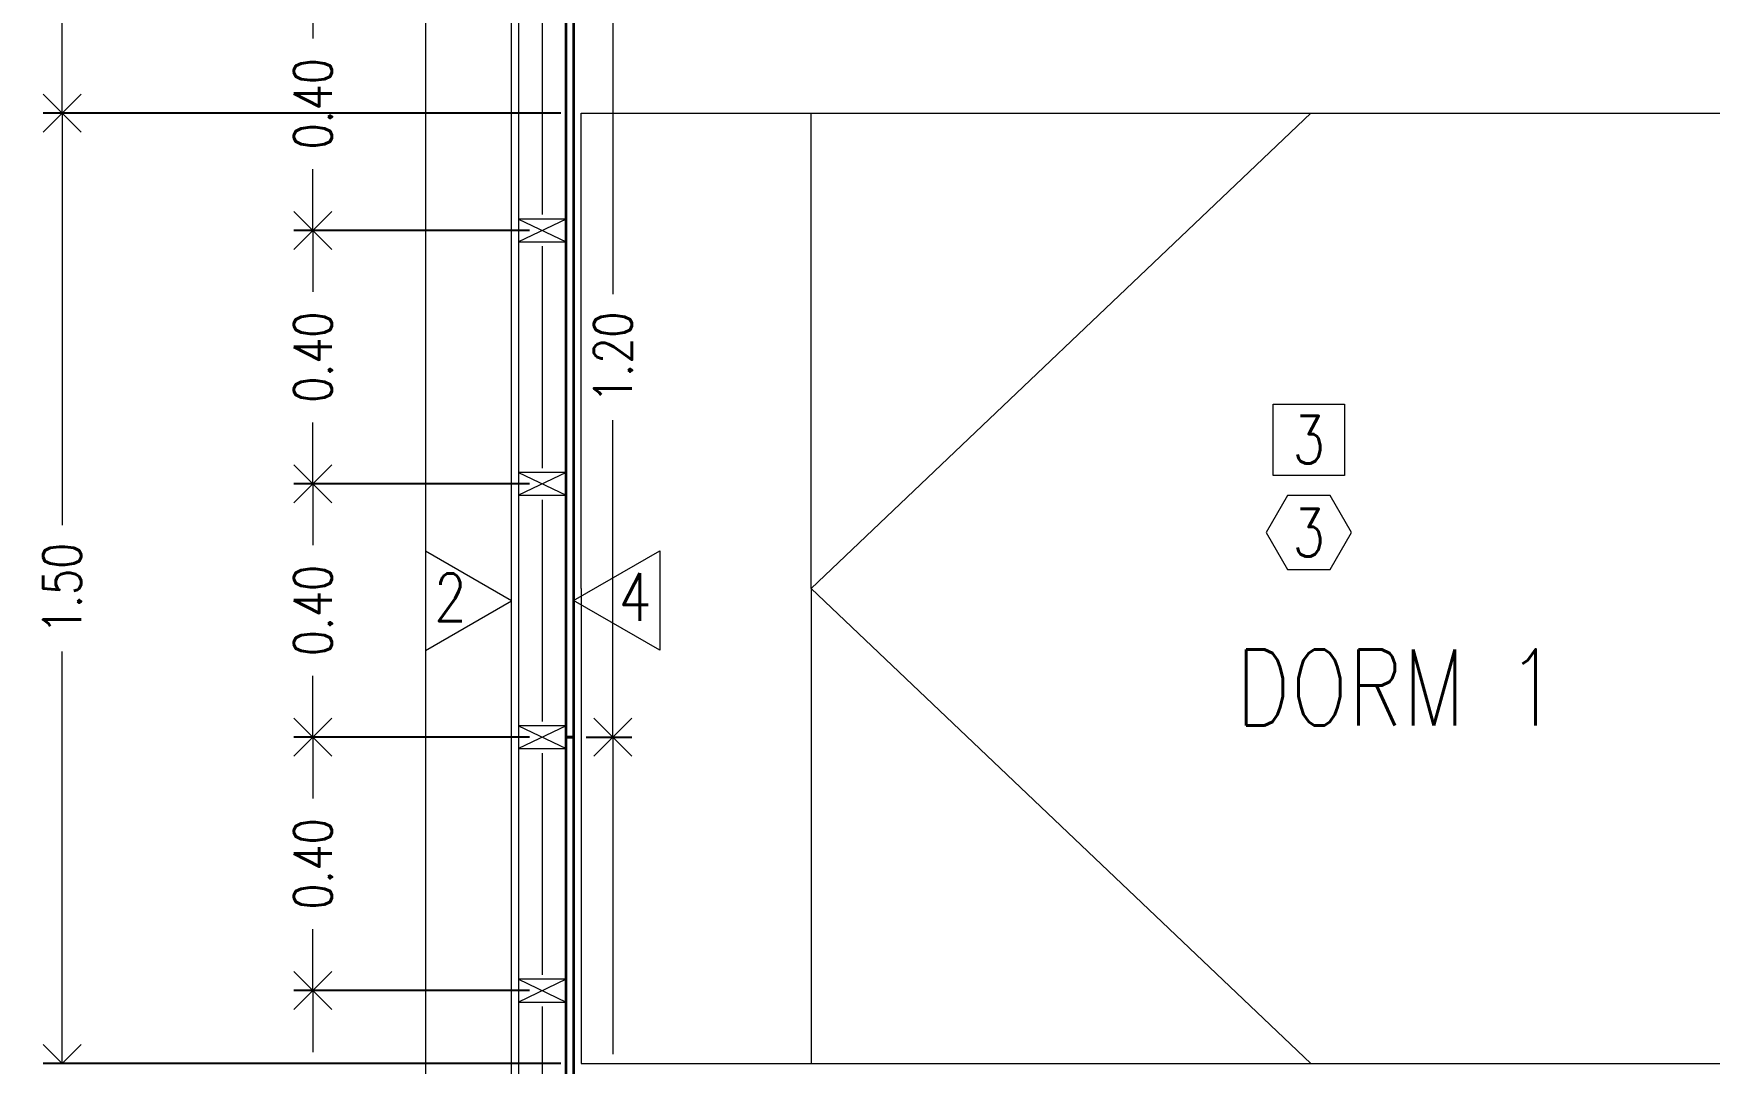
# Model space of a CAD drawing. Header units: inches. Extents: x 11 to 31.6, y 7.4 to 16.5.
# Drawn here: x 24.552 to 27.198, y 9.301 to 10.927 of the extents above; entities that cross this region are included whole.
import ezdxf

# ---------------------------------------------------------------- set-up
doc = ezdxf.new("R2010")
doc.units = ezdxf.units.IN
doc.header["$MEASUREMENT"] = 0
doc.layers.get('DEFPOINTS').update_dxf_attribs({"color": 210})
for name, color, linetype, lineweight in [('A-ANNO-DIMS', 3, 'Continuous', 18), ('A-ANNO-TEXT', 3, 'Continuous', 18), ('A-DETL-MBND', 3, 'Continuous', 18), ('A-ELEV-IDEN', 3, 'Continuous', 18), ('A-FURN', 8, 'Continuous', 18), ('A-SECT-MCUT', 7, 'Continuous', 35), ('A-WALL-PATT', 8, 'Continuous', 18), ('A-WALL-STUD', 3, 'Continuous', 18)]:
    doc.layers.add(name, color=color, linetype=linetype, lineweight=lineweight)
doc.styles.add('E-ROMANS', font='romans.shx', dxfattribs={"width": 0.8})
doc.dimstyles.new('E-0050_ARW_12', dxfattribs={"dimscale": 0.001, "dimtxt": 60, "dimasz": 60, "dimexe": 30, "dimexo": 20, "dimgap": 30, "dimtad": 0, "dimzin": 0, "dimdsep": 46, "dimtxsty": 'E-ROMANS', "dimblk": 'OPEN90', "dimcen": 30, "dimclrd": 256, "dimclre": 256, "dimclrt": 256, "dimadec": 0, "dimazin": 0, "dimtfac": 1, "dimtmove": 1, "dimatfit": 3, "dimldrblk": 'OPEN90', "dimfxl": 1, "dimtfill": 1, "dimtolj": 1, "dimtzin": 0, "dimlwd": -1, "dimarcsym": 0})

# ---------------------------------------------------------------- blocks, each defined once
blk = doc.blocks.new('_Open90')
at = {"color": 0, "linetype": 'ByBlock', "lineweight": -2}
for p, q in [((-0.5, 0.5), (0, 0)), ((0, 0), (-1, 0)), ((0, 0), (-0.5, -0.5))]:
    blk.add_line(p, q, dxfattribs=at)
blk = doc.blocks.new('*D30')
at = {"layer": 'A-ANNO-DIMS', "lineweight": -2, "transparency": 16777216}
for p, q in [((25.425, 9.8157), (25.4969, 9.8157)), ((25.425, 8.6157), (25.4969, 8.6157))]:
    blk.add_line(p, q, dxfattribs=at)
at = {"layer": 'A-ANNO-DIMS', "transparency": 16777216}
for p, q in [((25.4669, 9.7557), (25.4669, 9.3154)), ((25.4669, 8.6757), (25.4669, 9.116))]:
    blk.add_line(p, q, dxfattribs=at)
at = {"layer": 'DEFPOINTS', "color": 0, "transparency": 16777216}
for p in [(25.405, 9.8157), (25.4669, 9.8157), (25.405, 8.6157)]:
    blk.add_point(p, dxfattribs=at)
at = {"layer": 'A-ANNO-DIMS', "transparency": 16777216, "xscale": 0.06, "yscale": 0.06, "zscale": 0.06}
for p, rotation in [((25.4669, 9.8157), 90), ((25.4669, 8.6157), 270)]:
    blk.add_blockref('_Open90', p, dxfattribs=dict(at, rotation=rotation))
at = {"layer": 'A-ANNO-DIMS', "transparency": 16777216, "insert": (25.4669, 9.2157), "char_height": 0.06, "attachment_point": 5, "rotation": 90, "style": 'E-ROMANS', "bg_fill": 3, "box_fill_scale": 1.25, "bg_fill_color": 256, "bg_fill_true_color": 13158600, "bg_fill_transparency": 0}
blk.add_mtext('\\A1;1.20', dxfattribs=at)
blk = doc.blocks.new('*D31')
at = {"layer": 'A-ANNO-DIMS', "lineweight": -2, "transparency": 16777216}
for p, q in [((25.425, 11.0157), (25.4969, 11.0157)), ((25.425, 9.8157), (25.4969, 9.8157))]:
    blk.add_line(p, q, dxfattribs=at)
at = {"layer": 'A-ANNO-DIMS', "transparency": 16777216}
for p, q in [((25.4669, 10.9557), (25.4669, 10.5154)), ((25.4669, 9.8757), (25.4669, 10.316))]:
    blk.add_line(p, q, dxfattribs=at)
at = {"layer": 'DEFPOINTS', "color": 0, "transparency": 16777216}
for p in [(25.405, 11.0157), (25.4669, 11.0157), (25.405, 9.8157)]:
    blk.add_point(p, dxfattribs=at)
at = {"layer": 'A-ANNO-DIMS', "transparency": 16777216, "xscale": 0.06, "yscale": 0.06, "zscale": 0.06}
for p, rotation in [((25.4669, 11.0157), 90), ((25.4669, 9.8157), 270)]:
    blk.add_blockref('_Open90', p, dxfattribs=dict(at, rotation=rotation))
at = {"layer": 'A-ANNO-DIMS', "transparency": 16777216, "insert": (25.4669, 10.4157), "char_height": 0.06, "attachment_point": 5, "rotation": 90, "style": 'E-ROMANS', "bg_fill": 3, "box_fill_scale": 1.25, "bg_fill_color": 256, "bg_fill_true_color": 13158600, "bg_fill_transparency": 0}
blk.add_mtext('\\A1;1.20', dxfattribs=at)
blk = doc.blocks.new('*D38')
at = {"layer": 'A-ANNO-DIMS', "lineweight": -2, "transparency": 16777216}
for p, q in [((25.3355, 9.4157), (24.9633, 9.4157)), ((25.3355, 9.0157), (24.9633, 9.0157))]:
    blk.add_line(p, q, dxfattribs=at)
at = {"layer": 'A-ANNO-DIMS', "transparency": 16777216}
for p, q in [((24.9933, 9.3557), (24.9933, 9.3188)), ((24.9933, 9.0757), (24.9933, 9.1126))]:
    blk.add_line(p, q, dxfattribs=at)
at = {"layer": 'DEFPOINTS', "color": 0, "transparency": 16777216}
for p in [(24.9933, 9.4157), (25.3555, 9.4157), (25.3555, 9.0157)]:
    blk.add_point(p, dxfattribs=at)
at = {"layer": 'A-ANNO-DIMS', "transparency": 16777216, "xscale": 0.06, "yscale": 0.06, "zscale": 0.06}
for p, rotation in [((24.9933, 9.4157), 90), ((24.9933, 9.0157), 270)]:
    blk.add_blockref('_Open90', p, dxfattribs=dict(at, rotation=rotation))
at = {"layer": 'A-ANNO-DIMS', "transparency": 16777216, "insert": (24.9933, 9.2157), "char_height": 0.06, "attachment_point": 5, "rotation": 90, "style": 'E-ROMANS', "bg_fill": 3, "box_fill_scale": 1.25, "bg_fill_color": 256, "bg_fill_true_color": 13158600, "bg_fill_transparency": 0}
blk.add_mtext('\\A1;0.40', dxfattribs=at)
blk = doc.blocks.new('*D39')
at = {"layer": 'A-ANNO-DIMS', "lineweight": -2, "transparency": 16777216}
for p, q in [((25.3355, 9.8157), (24.9633, 9.8157)), ((25.3355, 9.4157), (24.9633, 9.4157))]:
    blk.add_line(p, q, dxfattribs=at)
at = {"layer": 'A-ANNO-DIMS', "transparency": 16777216}
for p, q in [((24.9933, 9.7557), (24.9933, 9.7188)), ((24.9933, 9.4757), (24.9933, 9.5126))]:
    blk.add_line(p, q, dxfattribs=at)
at = {"layer": 'DEFPOINTS', "color": 0, "transparency": 16777216}
for p in [(24.9933, 9.8157), (25.3555, 9.8157), (25.3555, 9.4157)]:
    blk.add_point(p, dxfattribs=at)
at = {"layer": 'A-ANNO-DIMS', "transparency": 16777216, "xscale": 0.06, "yscale": 0.06, "zscale": 0.06}
for p, rotation in [((24.9933, 9.8157), 90), ((24.9933, 9.4157), 270)]:
    blk.add_blockref('_Open90', p, dxfattribs=dict(at, rotation=rotation))
at = {"layer": 'A-ANNO-DIMS', "transparency": 16777216, "insert": (24.9933, 9.6157), "char_height": 0.06, "attachment_point": 5, "rotation": 90, "style": 'E-ROMANS', "bg_fill": 3, "box_fill_scale": 1.25, "bg_fill_color": 256, "bg_fill_true_color": 13158600, "bg_fill_transparency": 0}
blk.add_mtext('\\A1;0.40', dxfattribs=at)
blk = doc.blocks.new('*D40')
at = {"layer": 'A-ANNO-DIMS', "lineweight": -2, "transparency": 16777216}
for p, q in [((25.3355, 10.2157), (24.9633, 10.2157)), ((25.3355, 9.8157), (24.9633, 9.8157))]:
    blk.add_line(p, q, dxfattribs=at)
at = {"layer": 'A-ANNO-DIMS', "transparency": 16777216}
for p, q in [((24.9933, 10.1557), (24.9933, 10.1188)), ((24.9933, 9.8757), (24.9933, 9.9126))]:
    blk.add_line(p, q, dxfattribs=at)
at = {"layer": 'DEFPOINTS', "color": 0, "transparency": 16777216}
for p in [(24.9933, 10.2157), (25.3555, 10.2157), (25.3555, 9.8157)]:
    blk.add_point(p, dxfattribs=at)
at = {"layer": 'A-ANNO-DIMS', "transparency": 16777216, "xscale": 0.06, "yscale": 0.06, "zscale": 0.06}
for p, rotation in [((24.9933, 10.2157), 90), ((24.9933, 9.8157), 270)]:
    blk.add_blockref('_Open90', p, dxfattribs=dict(at, rotation=rotation))
at = {"layer": 'A-ANNO-DIMS', "transparency": 16777216, "insert": (24.9933, 10.0157), "char_height": 0.06, "attachment_point": 5, "rotation": 90, "style": 'E-ROMANS', "bg_fill": 3, "box_fill_scale": 1.25, "bg_fill_color": 256, "bg_fill_true_color": 13158600, "bg_fill_transparency": 0}
blk.add_mtext('\\A1;0.40', dxfattribs=at)
blk = doc.blocks.new('*D41')
at = {"layer": 'A-ANNO-DIMS', "lineweight": -2, "transparency": 16777216}
for p, q in [((25.3355, 10.6157), (24.9633, 10.6157)), ((25.3355, 10.2157), (24.9633, 10.2157))]:
    blk.add_line(p, q, dxfattribs=at)
at = {"layer": 'A-ANNO-DIMS', "transparency": 16777216}
for p, q in [((24.9933, 10.5557), (24.9933, 10.5188)), ((24.9933, 10.2757), (24.9933, 10.3126))]:
    blk.add_line(p, q, dxfattribs=at)
at = {"layer": 'DEFPOINTS', "color": 0, "transparency": 16777216}
for p in [(24.9933, 10.6157), (25.3555, 10.6157), (25.3555, 10.2157)]:
    blk.add_point(p, dxfattribs=at)
at = {"layer": 'A-ANNO-DIMS', "transparency": 16777216, "xscale": 0.06, "yscale": 0.06, "zscale": 0.06}
for p, rotation in [((24.9933, 10.6157), 90), ((24.9933, 10.2157), 270)]:
    blk.add_blockref('_Open90', p, dxfattribs=dict(at, rotation=rotation))
at = {"layer": 'A-ANNO-DIMS', "transparency": 16777216, "insert": (24.9933, 10.4157), "char_height": 0.06, "attachment_point": 5, "rotation": 90, "style": 'E-ROMANS', "bg_fill": 3, "box_fill_scale": 1.25, "bg_fill_color": 256, "bg_fill_true_color": 13158600, "bg_fill_transparency": 0}
blk.add_mtext('\\A1;0.40', dxfattribs=at)
blk = doc.blocks.new('*D42')
at = {"layer": 'A-ANNO-DIMS', "lineweight": -2, "transparency": 16777216}
for p, q in [((25.3355, 11.0157), (24.9633, 11.0157)), ((25.3355, 10.6157), (24.9633, 10.6157))]:
    blk.add_line(p, q, dxfattribs=at)
at = {"layer": 'A-ANNO-DIMS', "transparency": 16777216}
for p, q in [((24.9933, 10.9557), (24.9933, 10.9188)), ((24.9933, 10.6757), (24.9933, 10.7126))]:
    blk.add_line(p, q, dxfattribs=at)
at = {"layer": 'DEFPOINTS', "color": 0, "transparency": 16777216}
for p in [(24.9933, 11.0157), (25.3555, 11.0157), (25.3555, 10.6157)]:
    blk.add_point(p, dxfattribs=at)
at = {"layer": 'A-ANNO-DIMS', "transparency": 16777216, "xscale": 0.06, "yscale": 0.06, "zscale": 0.06}
for p, rotation in [((24.9933, 11.0157), 90), ((24.9933, 10.6157), 270)]:
    blk.add_blockref('_Open90', p, dxfattribs=dict(at, rotation=rotation))
at = {"layer": 'A-ANNO-DIMS', "transparency": 16777216, "insert": (24.9933, 10.8157), "char_height": 0.06, "attachment_point": 5, "rotation": 90, "style": 'E-ROMANS', "bg_fill": 3, "box_fill_scale": 1.25, "bg_fill_color": 256, "bg_fill_true_color": 13158600, "bg_fill_transparency": 0}
blk.add_mtext('\\A1;0.40', dxfattribs=at)
blk = doc.blocks.new('*D70')
at = {"layer": 'A-ANNO-DIMS', "lineweight": -2, "transparency": 16777216}
for p, q in [((25.385, 10.8007), (24.5672, 10.8007)), ((25.385, 9.3007), (24.5672, 9.3007))]:
    blk.add_line(p, q, dxfattribs=at)
at = {"layer": 'A-ANNO-DIMS', "transparency": 16777216}
for p, q in [((24.5972, 10.7407), (24.5972, 10.1504)), ((24.5972, 9.3607), (24.5972, 9.951))]:
    blk.add_line(p, q, dxfattribs=at)
at = {"layer": 'DEFPOINTS', "color": 0, "transparency": 16777216}
for p in [(24.5972, 10.8007), (25.405, 10.8007), (25.405, 9.3007)]:
    blk.add_point(p, dxfattribs=at)
at = {"layer": 'A-ANNO-DIMS', "transparency": 16777216, "xscale": 0.06, "yscale": 0.06, "zscale": 0.06}
for p, rotation in [((24.5972, 10.8007), 90), ((24.5972, 9.3007), 270)]:
    blk.add_blockref('_Open90', p, dxfattribs=dict(at, rotation=rotation))
at = {"layer": 'A-ANNO-DIMS', "transparency": 16777216, "insert": (24.5972, 10.0507), "char_height": 0.06, "attachment_point": 5, "rotation": 90, "style": 'E-ROMANS', "bg_fill": 3, "box_fill_scale": 1.25, "bg_fill_color": 256, "bg_fill_true_color": 13158600, "bg_fill_transparency": 0}
blk.add_mtext('\\A1;1.50', dxfattribs=at)
blk = doc.blocks.new('*D71')
at = {"layer": 'A-ANNO-DIMS', "lineweight": -2, "transparency": 16777216}
for p, q in [((26.4226, 11.4185), (24.5672, 11.4185)), ((25.385, 10.8007), (24.5672, 10.8007))]:
    blk.add_line(p, q, dxfattribs=at)
at = {"layer": 'A-ANNO-DIMS', "transparency": 16777216}
for p, q in [((24.5972, 11.3585), (24.5972, 11.2127)), ((24.5972, 10.8607), (24.5972, 11.0064))]:
    blk.add_line(p, q, dxfattribs=at)
at = {"layer": 'DEFPOINTS', "color": 0, "transparency": 16777216}
for p in [(24.5972, 11.4185), (26.4426, 11.4185), (25.405, 10.8007)]:
    blk.add_point(p, dxfattribs=at)
at = {"layer": 'A-ANNO-DIMS', "transparency": 16777216, "xscale": 0.06, "yscale": 0.06, "zscale": 0.06}
for p, rotation in [((24.5972, 11.4185), 90), ((24.5972, 10.8007), 270)]:
    blk.add_blockref('_Open90', p, dxfattribs=dict(at, rotation=rotation))
at = {"layer": 'A-ANNO-DIMS', "transparency": 16777216, "insert": (24.5972, 11.1096), "char_height": 0.06, "attachment_point": 5, "rotation": 90, "style": 'E-ROMANS', "bg_fill": 3, "box_fill_scale": 1.25, "bg_fill_color": 256, "bg_fill_true_color": 13158600, "bg_fill_transparency": 0}
blk.add_mtext('\\A1;0.62', dxfattribs=at)

msp = doc.modelspace()

# ---------------------------------------------------------------- linework, layer by layer
at = {"layer": 'A-ANNO-TEXT'}
for points in [[(26.5094, 10.3416), (26.6219, 10.3416), (26.6219, 10.2291), (26.5094, 10.2291)], [(26.5993, 10.0804), (26.6329, 10.1387), (26.5993, 10.1971), (26.5319, 10.1971), (26.4983, 10.1387), (26.5319, 10.0804)]]:
    msp.add_lwpolyline(points, close=True, dxfattribs=at)
at = {"layer": 'A-DETL-MBND'}
msp.add_lwpolyline([(25.318, 15.8157), (25.3181, 8.3157), (25.3071, 8.3157), (25.3071, 15.8157)], close=True, dxfattribs=at)
at = {"layer": 'A-FURN'}
for q in [(25.7802, 9.3007), (26.5688, 9.3007)]:
    msp.add_line((25.7802, 10.0507), q, dxfattribs=at)
at = {"layer": 'A-SECT-MCUT'}
for points in [[(25.393, 9.8157), (25.393, 11.0157), (25.405, 11.0157), (25.405, 9.8157)], [(25.393, 8.6807), (25.393, 9.8157), (25.405, 9.8157), (25.405, 8.6807)]]:
    msp.add_lwpolyline(points, close=True, dxfattribs=at)

# ---------------------------------------------------------------- texts
at = {"layer": 'A-ANNO-TEXT', "char_height": 0.075, "attachment_point": 5, "rotation": 0.0005, "style": 'E-ROMANS'}
for insert in [(26.5656, 10.2854), (26.5656, 10.1387)]:
    msp.add_mtext('\\pi-0.45,l0.45,t0.45;3', dxfattribs=dict(at, insert=insert))
at = {"layer": 'A-ANNO-TEXT', "insert": (26.7056, 9.8944), "char_height": 0.12, "attachment_point": 5, "style": 'E-ROMANS'}
msp.add_mtext('\\pi-0.36,l0.36,t0.36;DORM 1', dxfattribs=at)

# ---------------------------------------------------------------- next in the draw order: dimensions: what is measured, and where the dimension line sits
at = {"layer": 'A-ANNO-DIMS'}
for base, p1, p2, picture, middle in [((25.4669, 9.8157), (25.405, 8.6157), (25.405, 9.8157), '*D30', (25.4669, 9.2157)), ((24.9933, 9.4157), (25.3555, 9.0157), (25.3555, 9.4157), '*D38', (24.9933, 9.2157))]:
    dim = msp.add_linear_dim(base=base, p1=p1, p2=p2, angle=90, dimstyle='E-0050_ARW_12', dxfattribs=at)
    dim.commit()
    dim.dimension.update_dxf_attribs({"geometry": picture, "text_midpoint": middle})

# ---------------------------------------------------------------- next in the draw order: dimensions: what is measured, and where the dimension line sits
for base, p1, p2, picture, middle in [((25.4669, 11.0157), (25.405, 9.8157), (25.405, 11.0157), '*D31', (25.4669, 10.4157)), ((24.9933, 9.8157), (25.3555, 9.4157), (25.3555, 9.8157), '*D39', (24.9933, 9.6157))]:
    dim = msp.add_linear_dim(base=base, p1=p1, p2=p2, angle=90, dimstyle='E-0050_ARW_12', dxfattribs=at)
    dim.commit()
    dim.dimension.update_dxf_attribs({"geometry": picture, "text_midpoint": middle})

# ---------------------------------------------------------------- next in the draw order: texts
at = {"layer": 'A-ANNO-TEXT', "insert": (25.5019, 10.037), "char_height": 0.075, "attachment_point": 5, "rotation": 359.9995, "style": 'E-ROMANS'}
msp.add_mtext('\\pi-0.45,l0.45,t0.45;4', dxfattribs=at)

# ---------------------------------------------------------------- next in the draw order: dimensions: what is measured, and where the dimension line sits
at = {"layer": 'A-ANNO-DIMS'}
dim = msp.add_linear_dim(base=(24.9933, 10.2157), p1=(25.3555, 9.8157), p2=(25.3555, 10.2157), angle=90, dimstyle='E-0050_ARW_12', dxfattribs=at)
dim.commit()
dim.dimension.update_dxf_attribs({"geometry": '*D40', "text_midpoint": (24.9933, 10.0157)})

# ---------------------------------------------------------------- next in the draw order: dimensions: what is measured, and where the dimension line sits
dim = msp.add_linear_dim(base=(24.9933, 10.6157), p1=(25.3555, 10.2157), p2=(25.3555, 10.6157), angle=90, dimstyle='E-0050_ARW_12', dxfattribs=at)
dim.commit()
dim.dimension.update_dxf_attribs({"geometry": '*D41', "text_midpoint": (24.9933, 10.4157)})

# ---------------------------------------------------------------- next in the draw order: dimensions: what is measured, and where the dimension line sits
dim = msp.add_linear_dim(base=(24.9933, 11.0157), p1=(25.3555, 10.6157), p2=(25.3555, 11.0157), angle=90, dimstyle='E-0050_ARW_12', dxfattribs=at)
dim.commit()
dim.dimension.update_dxf_attribs({"geometry": '*D42', "text_midpoint": (24.9933, 10.8157)})

# ---------------------------------------------------------------- next in the draw order: dimensions: what is measured, and where the dimension line sits
dim = msp.add_linear_dim(base=(24.5972, 10.8007), p1=(25.405, 9.3007), p2=(25.405, 10.8007), angle=90, dimstyle='E-0050_ARW_12', dxfattribs=at)
dim.commit()
dim.dimension.update_dxf_attribs({"geometry": '*D70', "text_midpoint": (24.5972, 10.0507)})

# ---------------------------------------------------------------- next in the draw order: linework, layer by layer
at = {"layer": 'A-ANNO-TEXT'}
for points in [[(25.3071, 10.0311), (25.1712, 10.1095), (25.1712, 9.9526)], [(25.405, 10.0314), (25.5409, 10.1098), (25.5409, 9.953)]]:
    msp.add_lwpolyline(points, close=True, dxfattribs=at)
at = {"layer": 'A-FURN'}
for p, q in [((25.417, 10.0507), (25.417, 9.3007)), ((25.417, 9.3007), (27.417, 9.3007))]:
    msp.add_line(p, q, dxfattribs=at)
at = {"layer": 'A-WALL-PATT', "ltscale": 0.1}
for p, q in [((25.3555, 10.5907), (25.3555, 10.2407)), ((25.3555, 10.1907), (25.3555, 9.8407)), ((25.3555, 9.7907), (25.3555, 9.4407)), ((25.3555, 9.3907), (25.3555, 9.0407))]:
    msp.add_line(p, q, dxfattribs=at)
at = {"layer": 'A-WALL-STUD'}
for p, q in [((25.393, 10.6337), (25.318, 10.5977)), ((25.318, 10.6337), (25.393, 10.5977)), ((25.393, 10.2337), (25.318, 10.1977)), ((25.318, 10.2337), (25.393, 10.1977)), ((25.393, 9.8337), (25.318, 9.7977)), ((25.318, 9.8337), (25.393, 9.7977)), ((25.393, 9.4337), (25.318, 9.3977)), ((25.318, 9.4337), (25.393, 9.3977))]:
    msp.add_line(p, q, dxfattribs=at)
for points in [[(25.393, 10.6337), (25.318, 10.6337), (25.318, 10.5977), (25.393, 10.5977)], [(25.393, 10.2337), (25.318, 10.2337), (25.318, 10.1977), (25.393, 10.1977)], [(25.393, 9.8337), (25.318, 9.8337), (25.318, 9.7977), (25.393, 9.7977)], [(25.393, 9.4337), (25.318, 9.4337), (25.318, 9.3977), (25.393, 9.3977)]]:
    msp.add_lwpolyline(points, close=True, dxfattribs=at)

# ---------------------------------------------------------------- next in the draw order: texts
at = {"layer": 'A-ANNO-TEXT', "insert": (25.2102, 10.0367), "char_height": 0.075, "attachment_point": 5, "rotation": 0.0005, "style": 'E-ROMANS'}
msp.add_mtext('\\pi-0.45,l0.45,t0.45;2', dxfattribs=at)

# ---------------------------------------------------------------- next in the draw order: dimensions: what is measured, and where the dimension line sits
at = {"layer": 'A-ANNO-DIMS'}
dim = msp.add_linear_dim(base=(24.5972, 11.4185), p1=(25.405, 10.8007), p2=(26.4426, 11.4185), angle=90, dimstyle='E-0050_ARW_12', dxfattribs=at)
dim.commit()
dim.dimension.update_dxf_attribs({"geometry": '*D71', "text_midpoint": (24.5972, 11.1096)})

# ---------------------------------------------------------------- next in the draw order: linework, layer by layer
at = {"layer": 'A-ELEV-IDEN'}
msp.add_lwpolyline([(25.3071, 15.8267), (25.171, 15.8267), (25.171, 8.3047), (25.3071, 8.3047)], dxfattribs=at)
at = {"layer": 'A-FURN'}
for p, q in [((25.417, 10.0507), (25.417, 10.8007)), ((25.417, 10.8007), (27.417, 10.8007)), ((25.7802, 10.0507), (25.7802, 10.8007)), ((25.7802, 10.0507), (26.5688, 10.8007))]:
    msp.add_line(p, q, dxfattribs=at)
at = {"layer": 'A-WALL-PATT', "ltscale": 0.1}
msp.add_line((25.3555, 10.9907), (25.3555, 10.6407), dxfattribs=at)

doc.saveas('drawing.dxf')
